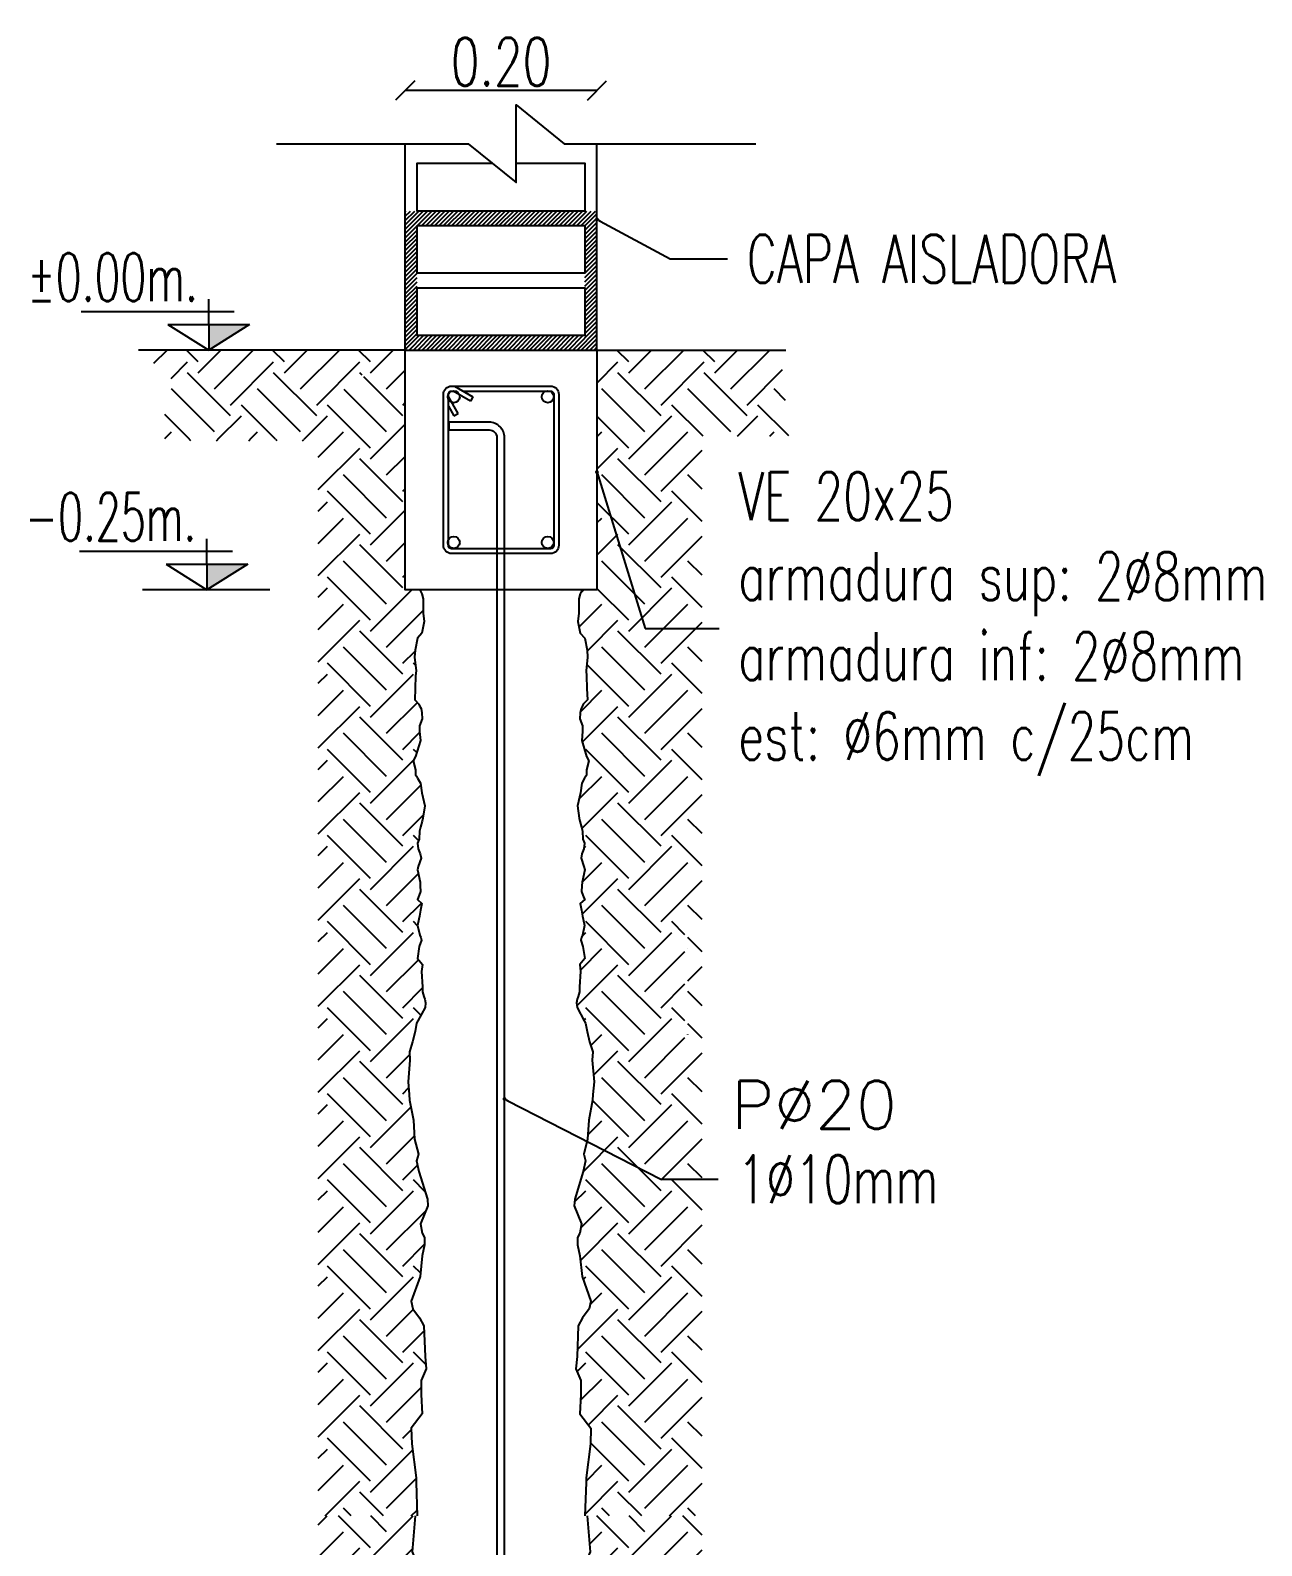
# Model space of a CAD drawing. Header units: millimetres. Extents: x 157 to 449, y 13 to 189.
# Drawn here: x 407.539 to 408.824, y 131.19 to 132.77 of the extents above; entities that cross this region are included whole.
import ezdxf
from ezdxf import colors
from ezdxf.entities.mleader import LeaderData, LeaderLine
from ezdxf.enums import TextEntityAlignment as Align
from ezdxf.math import Vec2, Vec3

# ---------------------------------------------------------------- set-up
doc = ezdxf.new("R2010")
doc.units = ezdxf.units.MM
doc.header["$LTSCALE"] = 0.1
doc.header["$MEASUREMENT"] = 0
doc.header["$PDMODE"] = 3
doc.header["$PDSIZE"] = 0.1
doc.linetypes.add('ACAD_ISO02W100', pattern=[15, 12, -3])
doc.layers.get('DEFPOINTS').update_dxf_attribs({"color": 1})
for name, color, linetype, lineweight in [('00-COTAS', 1, 'Continuous', 9), ('ARM_TEXTOS', 2, 'Continuous', 0), ('referencias', 1, 'Continuous', 5)]:
    doc.layers.add(name, color=color, linetype=linetype, lineweight=lineweight)
for name, color, linetype in [('00-muros-a', 2, 'Continuous'), ('armadura', 10, 'Continuous'), ('FUNDACION', 4, 'Continuous'), ('LADRILLOS', 3, 'Continuous'), ('TRAMAS', 8, 'Continuous')]:
    doc.layers.add(name, color=color, linetype=linetype)
doc.styles.add('$RAUL$-ROTULO', font='romans')
doc.styles.add('COTAS', font='ROMANS.shx', dxfattribs={"width": 0.7})
doc.styles.add('COTAS1', font='romans.shx', dxfattribs={"width": 0.7})
doc.styles.add('romans', font='romans.shx', dxfattribs={"width": 0.9})
doc.dimstyles.new('COTA-20', dxfattribs={"dimscale": 1.75, "dimtxt": 0.015, "dimasz": 0.004, "dimexe": 0.08, "dimexo": 0.1, "dimgap": 0.005, "dimtad": 1, "dimzin": 0, "dimdsep": 46, "dimtxsty": 'COTAS', "dimblk": 'DOT', "dimcen": 0.1, "dimse1": 1, "dimse2": 1, "dimclrd": 256, "dimclre": 256, "dimclrt": 256, "dimadec": 0, "dimazin": 0, "dimtfac": 1, "dimtix": 1, "dimtmove": 2, "dimatfit": 3, "dimldrblk": 'DOT', "dimfxl": 0, "dimtolj": 1, "dimtzin": 0, "dimarcsym": 0})
pattern_1 = [(45, (-1144.21977, -1390.672144), (7e-18, 0.0898025612), [0.0635, -0.0635]), (45, (-1144.236606, -1390.655306), (7e-18, 0.0898025612), [0.0635, -0.0635]), (45, (-1144.253444, -1390.63847), (7e-18, 0.0898025612), [0.0635, -0.0635]), (135, (-1144.253444, -1390.62724), (-0.0898025612, 7e-18), [0.0635, -0.0635]), (135, (-1144.236606, -1390.610405), (-0.0898025612, 7e-18), [0.0635, -0.0635]), (135, (-1144.21977, -1390.593567), (-0.0898025612, 7e-18), [0.0635, -0.0635])]

# ---------------------------------------------------------------- blocks, each defined once
blk = doc.blocks.new('_Dot')
at = {"color": 0, "linetype": 'ByBlock', "lineweight": -2}
blk.add_line((-0.5, 0), (-1, 0), dxfattribs=at)
at = {"color": 0, "linetype": 'ByBlock', "const_width": 0.5}
blk.add_lwpolyline([(-0.25, 0, 1), (0.25, 0, 1)], format="xyb", close=True, dxfattribs=at)
blk = doc.blocks.new('_Oblique')
at = {"color": 0, "linetype": 'ByBlock', "lineweight": -2}
blk.add_line((-0.5, -0.5), (0.5, 0.5), dxfattribs=at)
blk = doc.blocks.new('*D356')
at = {"layer": '00-COTAS', "lineweight": -2, "transparency": 16777216}
blk.add_line((408.1303, 132.7073), (407.9303, 132.7073), dxfattribs=at)
at = {"layer": 'DEFPOINTS', "color": 0, "transparency": 16777216}
for p in [(407.9303, 132.7073), (407.9303, 132.6519), (408.1303, 132.6519)]:
    blk.add_point(p, dxfattribs=at)
at = {"layer": '00-COTAS', "lineweight": -2, "transparency": 16777216, "xscale": 0.02, "yscale": 0.02, "zscale": 0.02, "rotation": 180}
blk.add_blockref('_Oblique', (407.9303, 132.7073), dxfattribs=at)
at = {"layer": '00-COTAS', "lineweight": -2, "transparency": 16777216, "xscale": 0.02, "yscale": 0.02, "zscale": 0.02}
blk.add_blockref('_Oblique', (408.1303, 132.7073), dxfattribs=at)
at = {"layer": '00-COTAS', "transparency": 16777216, "insert": (408.0303, 132.7373), "char_height": 0.05, "attachment_point": 5, "style": 'COTAS'}
blk.add_mtext('\\A1;0.20', dxfattribs=at)

msp = doc.modelspace()

# ---------------------------------------------------------------- hatches: boundary and pattern name
h = msp.add_hatch()
h.set_pattern_fill('ANSI31', color=1, scale=0.001)
h.set_pattern_definition([(45, (-1584.636794, -995.8342347), (-0.0022450640303, 0.0022450640303), [])])
h.paths.add_polyline_path([(408.1303, 132.5817), (407.9303, 132.5817), (407.9303, 132.4367), (408.1303, 132.4367)])
h.paths.add_polyline_path([(408.1178, 132.5667), (408.1178, 132.4517), (407.9428, 132.4517), (407.9428, 132.5667)], flags=16)
at = {"layer": 'FUNDACION'}
h = msp.add_hatch(color=256, dxfattribs=at)
h.dxf.hatch_style = 1
h.paths.add_polyline_path([(407.7254, 132.4633), (407.7254, 132.4367), (407.768, 132.4633)])
h = msp.add_hatch(color=256, dxfattribs=at)
h.dxf.hatch_style = 1
h.paths.add_polyline_path([(407.7234, 132.2133), (407.7234, 132.1867), (407.766, 132.2133)])
at = {"layer": 'TRAMAS', "linetype": 'ACAD_ISO02W100'}
h = msp.add_hatch(dxfattribs=at)
h.set_pattern_fill('EARTH', color=256, scale=0.01, angle=45)
h.set_pattern_definition(pattern_1)
h.paths.add_polyline_path([(407.8467, 132.3833), (407.8893, 132.4099), (407.8893, 132.4129)], flags=16)
h.paths.add_polyline_path([(407.6979, 132.3435), (407.8453, 132.3435), (407.8453, 132.3437), (407.6893, 132.3437)], flags=16)
h.paths.add_polyline_path([(407.9294, 131.5203), (407.9294, 131.6097)], flags=16)
h.paths.add_polyline_path([(407.9436, 132.2367), (407.9435, 132.2364), (407.9436, 132.2367)])
h.paths.add_polyline_path([(407.9456, 132.1867), (407.9303, 132.1867), (407.9303, 132.4367), (407.6522, 132.4367), (407.699, 132.396), (407.6796, 132.3992), (407.6796, 132.3421), (407.8396, 132.3421), (407.8396, 131.2207), (407.9428, 131.2207), (407.9428, 131.2206), (407.9418, 131.2557), (407.9418, 131.2604), (407.9371, 131.2958), (407.9365, 131.3121), (407.9481, 131.3272), (407.947, 131.3475), (407.947, 131.362), (407.9522, 131.3742), (407.9511, 131.387), (407.9499, 131.4189), (407.9452, 131.4274), (407.9383, 131.4367), (407.9365, 131.4448), (407.9458, 131.4704), (407.9481, 131.4919), (407.9505, 131.5035), (407.9505, 131.511), (407.9481, 131.5157), (407.9464, 131.5255), (407.954, 131.5441), (407.9534, 131.5511), (407.9446, 131.5801), (407.9422, 131.5912), (407.9441, 131.5981), (407.94, 131.6138), (407.9389, 131.6336), (407.9349, 131.6545), (407.9345, 131.6603), (407.9333, 131.6736), (407.9351, 131.696), (407.9347, 131.7047), (407.9379, 131.7153), (407.9406, 131.7258), (407.9422, 131.7348), (407.9435, 131.7371), (407.951, 131.7509), (407.9515, 131.7557), (407.9508, 131.7598), (407.9485, 131.7666), (407.9485, 131.7725), (407.9474, 131.7885), (407.9483, 131.7958), (407.9431, 131.8021), (407.945, 131.8145), (407.9472, 131.8212), (407.9465, 131.8241), (407.9454, 131.8263), (407.9432, 131.8365), (407.9445, 131.8432), (407.9452, 131.8461), (407.9463, 131.8524), (407.9478, 131.8594), (407.9431, 131.8637), (407.9438, 131.8653), (407.9463, 131.8718), (407.9457, 131.8821), (407.9431, 131.8945), (407.9438, 131.8982), (407.9469, 131.9069), (407.946, 131.9114), (407.9424, 131.9201), (407.9449, 131.9267), (407.9452, 131.9349), (407.9464, 131.939), (407.9481, 131.9454), (407.9487, 131.9484), (407.9508, 131.9613), (407.9475, 131.9748), (407.9461, 131.985), (407.9431, 131.9903), (407.942, 131.9924), (407.9411, 131.9935), (407.9411, 131.9988), (407.9387, 132.0082), (407.9411, 132.0129), (407.9461, 132.0296), (407.9448, 132.0435), (407.9481, 132.0519), (407.9478, 132.0583), (407.9469, 132.0627), (407.9434, 132.0686), (407.9402, 132.0718), (407.9408, 132.0838), (407.9411, 132.0968), (407.9416, 132.102), (407.9401, 132.1162), (407.9406, 132.1238), (407.943, 132.1361), (407.9477, 132.1413), (407.9501, 132.1536), (407.9491, 132.1621), (407.9491, 132.1773), (407.9477, 132.1825)])
h = msp.add_hatch(dxfattribs=at)
h.set_pattern_fill('EARTH', color=256, scale=0.01, angle=45)
h.set_pattern_definition(pattern_1)
h.paths.add_polyline_path([(408.2221, 131.7116), (408.2251, 131.7116), (408.2251, 131.8383), (408.2221, 131.8383)], flags=16)
h.paths.add_polyline_path([(408.1303, 132.4367), (408.1303, 132.1867), (408.115, 132.1867), (408.1129, 132.1825), (408.1115, 132.1773), (408.1115, 132.1621), (408.1105, 132.1536), (408.1129, 132.1413), (408.1176, 132.1361), (408.12, 132.1238), (408.1205, 132.1162), (408.119, 132.102), (408.1195, 132.0968), (408.1198, 132.0838), (408.1204, 132.0718), (408.116, 132.0674), (408.1154, 132.0657), (408.1137, 132.0627), (408.1128, 132.0583), (408.1125, 132.0519), (408.1154, 132.0446), (408.1154, 132.039), (408.1145, 132.0296), (408.1195, 132.0129), (408.1219, 132.0082), (408.1195, 131.9988), (408.1195, 131.9935), (408.1187, 131.9924), (408.1175, 131.9903), (408.1145, 131.985), (408.1131, 131.9748), (408.1099, 131.9613), (408.1119, 131.9484), (408.1125, 131.9454), (408.1143, 131.939), (408.1154, 131.9349), (408.1157, 131.9267), (408.1174, 131.9223), (408.1166, 131.9163), (408.1146, 131.9114), (408.1137, 131.9069), (408.1178, 131.8955), (408.1148, 131.8818), (408.1146, 131.878), (408.1143, 131.8718), (408.1168, 131.8653), (408.1176, 131.8637), (408.1128, 131.8594), (408.1143, 131.8524), (408.1154, 131.8461), (408.1161, 131.8432), (408.1174, 131.8365), (408.1152, 131.8263), (408.1141, 131.8241), (408.1134, 131.8212), (408.117, 131.8101), (408.1162, 131.8106), (408.1176, 131.8021), (408.1123, 131.7958), (408.1132, 131.7885), (408.1121, 131.7725), (408.1121, 131.7673), (408.1096, 131.7587), (408.1091, 131.7557), (408.1096, 131.7509), (408.1171, 131.7371), (408.1184, 131.7348), (408.12, 131.7258), (408.1227, 131.7153), (408.1259, 131.7047), (408.1255, 131.696), (408.1273, 131.6736), (408.1261, 131.6603), (408.1257, 131.6545), (408.1217, 131.6336), (408.1206, 131.6138), (408.1165, 131.5981), (408.1184, 131.5912), (408.116, 131.5801), (408.1072, 131.5511), (408.1067, 131.5441), (408.1142, 131.5255), (408.1125, 131.5157), (408.1101, 131.511), (408.1101, 131.5035), (408.1125, 131.4919), (408.1148, 131.4704), (408.1241, 131.4448), (408.1223, 131.4367), (408.1154, 131.4274), (408.1107, 131.4189), (408.1096, 131.387), (408.1084, 131.3742), (408.1136, 131.362), (408.1136, 131.3475), (408.1125, 131.3272), (408.1241, 131.3121), (408.1235, 131.2958), (408.1189, 131.2604), (408.1189, 131.2557), (408.1178, 131.2206), (408.1178, 131.2207), (408.24, 131.2207), (408.24, 132.3468), (408.3305, 132.3468), (408.3221, 132.4367)])
h = msp.add_hatch(dxfattribs=at)
h.set_pattern_fill('EARTH', color=256, scale=0.01, angle=45)
h.set_pattern_definition([(45, (-1144.21977, -1390.472144), (7e-18, 0.0898025612), [0.0635, -0.0635]), (45, (-1144.236606, -1390.455306), (7e-18, 0.0898025612), [0.0635, -0.0635]), (45, (-1144.253444, -1390.43847), (7e-18, 0.0898025612), [0.0635, -0.0635]), (135, (-1144.253444, -1390.42724), (-0.0898025612, 7e-18), [0.0635, -0.0635]), (135, (-1144.236606, -1390.410405), (-0.0898025612, 7e-18), [0.0635, -0.0635]), (135, (-1144.21977, -1390.393567), (-0.0898025612, 7e-18), [0.0635, -0.0635])])
h.paths.add_polyline_path([(407.8893, 130.9633), (407.8467, 130.9367), (407.8896, 130.9633)], flags=16)
h.paths.add_polyline_path([(407.8462, 130.978), (407.8453, 130.978), (407.8453, 131.0361), (407.8462, 131.0361)], flags=16)
h.paths.add_polyline_path([(407.9406, 131.2207), (407.8396, 131.2207), (407.8396, 130.891), (407.9573, 130.8072), (408.0585, 130.8134), (408.1885, 130.9109), (408.24, 130.9791), (408.24, 131.2207), (408.12, 131.2207), (408.1232, 131.1831), (408.116, 131.1665), (408.1149, 131.1562), (408.1118, 131.1117), (408.1129, 131.1086), (408.117, 131.0952), (408.118, 131.0776), (408.1224, 131.0495), (408.1163, 131.0332), (408.1112, 131.021), (408.1096, 131.0042), (408.1035, 130.9864), (408.1005, 130.9808), (408.0923, 130.9702), (408.0756, 130.9585), (408.0633, 130.9534), (408.0415, 130.9391), (408.0303, 130.9381), (408.0192, 130.9391), (407.9973, 130.9534), (407.9851, 130.9585), (407.9683, 130.9702), (407.9601, 130.9808), (407.9571, 130.9864), (407.951, 131.0042), (407.9494, 131.021), (407.9443, 131.0332), (407.9382, 131.0495), (407.9426, 131.0776), (407.9436, 131.0952), (407.9488, 131.1119), (407.9457, 131.1562), (407.9446, 131.1665), (407.9374, 131.1831)])

# ---------------------------------------------------------------- linework, layer by layer
msp.add_lwpolyline([(407.796, 132.6519), (407.996, 132.6519), (408.046, 132.6114), (408.046, 132.6924), (408.096, 132.6519), (408.296, 132.6519)])
at = {"layer": '00-muros-a'}
for p, q in [((407.9303, 132.4367), (407.9303, 132.6519)), ((408.1303, 132.4367), (408.1303, 132.6519)), ((407.9303, 132.4367), (407.6522, 132.4367)), ((408.1303, 132.4367), (408.3272, 132.4367))]:
    msp.add_line(p, q, dxfattribs=at)
msp.add_lwpolyline([(407.9303, 132.4367), (408.1303, 132.4367), (408.1303, 132.1867), (407.9303, 132.1867)], close=True, dxfattribs=at)
for points in [[(407.9456, 132.1867), (407.9477, 132.1825), (407.9491, 132.1773), (407.9491, 132.1621), (407.9501, 132.1536), (407.9477, 132.1413), (407.943, 132.1361), (407.9406, 132.1238), (407.9401, 132.1162), (407.9416, 132.102), (407.9411, 132.0968), (407.9408, 132.0838), (407.9402, 132.0718), (407.9446, 132.0674), (407.9452, 132.0657), (407.9469, 132.0627), (407.9478, 132.0583), (407.9481, 132.0519), (407.9452, 132.0446), (407.9452, 132.039), (407.9461, 132.0296), (407.9411, 132.0129), (407.9387, 132.0082), (407.9411, 131.9988), (407.9411, 131.9935), (407.942, 131.9924), (407.9431, 131.9903), (407.9461, 131.985), (407.9475, 131.9748), (407.9508, 131.9613), (407.9487, 131.9484), (407.9481, 131.9454), (407.9464, 131.939), (407.9452, 131.9349), (407.9449, 131.9267), (407.9432, 131.9223), (407.944, 131.9163), (407.946, 131.9114), (407.9469, 131.9069), (407.9438, 131.8982), (407.9431, 131.8945), (407.9458, 131.8818), (407.946, 131.878), (407.9463, 131.8718), (407.9438, 131.8653), (407.9431, 131.8637), (407.9478, 131.8594), (407.9463, 131.8524), (407.9452, 131.8461), (407.9445, 131.8432), (407.9432, 131.8365), (407.9454, 131.8263), (407.9465, 131.8241), (407.9472, 131.8212), (407.945, 131.8145), (407.9431, 131.8021), (407.9483, 131.7958), (407.9474, 131.7885), (407.9485, 131.7725), (407.9485, 131.7673), (407.9499, 131.7625), (407.9508, 131.7598), (407.9515, 131.7557), (407.951, 131.7509), (407.9435, 131.7371), (407.9422, 131.7348), (407.9406, 131.7258), (407.9379, 131.7153), (407.9347, 131.7047), (407.9351, 131.696), (407.9333, 131.6736), (407.9345, 131.6603), (407.9349, 131.6545), (407.9389, 131.6336), (407.94, 131.6138), (407.9441, 131.5981), (407.9422, 131.5912), (407.9446, 131.5801), (407.9534, 131.5511), (407.954, 131.5441), (407.9464, 131.5255), (407.9481, 131.5157), (407.9505, 131.511), (407.9505, 131.5035), (407.9481, 131.4919), (407.9458, 131.4704), (407.9365, 131.4448), (407.9383, 131.4367), (407.9452, 131.4274), (407.9499, 131.4189), (407.9511, 131.387), (407.9522, 131.3742), (407.947, 131.362), (407.947, 131.3475), (407.9481, 131.3272), (407.9365, 131.3121), (407.9371, 131.2958), (407.9418, 131.2604), (407.9418, 131.2557), (407.9428, 131.2207)], [(408.115, 132.1867), (408.1129, 132.1825), (408.1115, 132.1773), (408.1115, 132.1621), (408.1105, 132.1536), (408.1129, 132.1413), (408.1176, 132.1361), (408.12, 132.1238), (408.1205, 132.1162), (408.119, 132.102), (408.1195, 132.0968), (408.1198, 132.0838), (408.1204, 132.0718), (408.116, 132.0674), (408.1154, 132.0657), (408.1137, 132.0627), (408.1128, 132.0583), (408.1125, 132.0519), (408.1154, 132.0446), (408.1154, 132.039), (408.1145, 132.0296), (408.1195, 132.0129), (408.1219, 132.0082), (408.1195, 131.9988), (408.1195, 131.9935), (408.1187, 131.9924), (408.1175, 131.9903), (408.1145, 131.985), (408.1131, 131.9748), (408.1099, 131.9613), (408.1119, 131.9484), (408.1125, 131.9454), (408.1143, 131.939), (408.1154, 131.9349), (408.1157, 131.9267), (408.1174, 131.9223), (408.1166, 131.9163), (408.1146, 131.9114), (408.1137, 131.9069), (408.1168, 131.8982), (408.1176, 131.8945), (408.1148, 131.8818), (408.1146, 131.878), (408.1143, 131.8718), (408.1168, 131.8653), (408.1176, 131.8637), (408.1128, 131.8594), (408.1143, 131.8524), (408.1154, 131.8461), (408.1161, 131.8432), (408.1174, 131.8365), (408.1152, 131.8263), (408.1141, 131.8241), (408.1134, 131.8212), (408.1156, 131.8145), (408.1176, 131.8021), (408.1123, 131.7958), (408.1132, 131.7885), (408.1121, 131.7725), (408.1121, 131.7673), (408.1107, 131.7625), (408.1098, 131.7598), (408.1091, 131.7557), (408.1096, 131.7509), (408.1171, 131.7371), (408.1184, 131.7348), (408.12, 131.7258), (408.1227, 131.7153), (408.1259, 131.7047), (408.1255, 131.696), (408.1273, 131.6736), (408.1261, 131.6603), (408.1257, 131.6545), (408.1217, 131.6336), (408.1206, 131.6138), (408.1165, 131.5981), (408.1184, 131.5912), (408.116, 131.5801), (408.1072, 131.5511), (408.1067, 131.5441), (408.1142, 131.5255), (408.1125, 131.5157), (408.1101, 131.511), (408.1101, 131.5035), (408.1125, 131.4919), (408.1148, 131.4704), (408.1241, 131.4448), (408.1223, 131.4367), (408.1154, 131.4274), (408.1107, 131.4189), (408.1096, 131.387), (408.1084, 131.3742), (408.1136, 131.362), (408.1136, 131.3475), (408.1125, 131.3272), (408.1241, 131.3121), (408.1235, 131.2958), (408.1189, 131.2604), (408.1189, 131.2557), (408.1178, 131.2207)], [(407.9406, 131.2207), (407.9374, 131.1831), (407.9446, 131.1665), (407.9457, 131.1562), (407.9488, 131.1117), (407.9478, 131.1086), (407.9436, 131.0952), (407.9426, 131.0776), (407.9382, 131.0495), (407.9443, 131.0332), (407.9494, 131.021), (407.951, 131.0042), (407.9571, 130.9864), (407.9601, 130.9808), (407.9683, 130.9702), (407.9851, 130.9585), (407.9973, 130.9534), (408.0192, 130.9391), (408.0303, 130.9381)], [(408.12, 131.2207), (408.1232, 131.1831), (408.116, 131.1665), (408.1149, 131.1562), (408.1118, 131.1117), (408.1129, 131.1086), (408.117, 131.0952), (408.118, 131.0776), (408.1224, 131.0495), (408.1163, 131.0332), (408.1112, 131.021), (408.1096, 131.0042), (408.1035, 130.9864), (408.1005, 130.9808), (408.0923, 130.9702), (408.0756, 130.9585), (408.0633, 130.9534), (408.0415, 130.9391), (408.0303, 130.9381)]]:
    msp.add_lwpolyline(points, dxfattribs=at)
at = {"layer": 'armadura'}
for p, q in [((407.9819, 132.3991, 0.3051), (408.001, 132.388, 0.3051)), ((407.9855, 132.3706, 0.3051), (407.9753, 132.3883, 0.3051)), ((407.9985, 132.3835, 0.3051), (407.9805, 132.3939, 0.3051)), ((408.001, 132.388, 0.3051), (407.9985, 132.3835, 0.3051)), ((407.9753, 132.378, 0.3051), (407.981, 132.368, 0.3051)), ((407.981, 132.368, 0.3051), (407.9855, 132.3706, 0.3051))]:
    msp.add_line(p, q, dxfattribs=at)
for points in [[(407.9701, 132.2816), (407.9701, 132.3905, -0.414214), (407.9787, 132.3991), (408.0819, 132.3991, -0.414214), (408.0905, 132.3905), (408.0905, 132.2816)], [(407.9753, 132.2816), (407.9753, 132.3905, -0.414214), (407.9787, 132.3939), (407.9805, 132.3939)], [(407.9908, 132.3939), (408.0819, 132.3939, -0.414214), (408.0853, 132.3905), (408.0853, 132.2816)], [(408.0339, 131.2207), (408.0339, 132.3454, 0.414214), (408.0179, 132.3614), (407.9759, 132.3614), (407.9759, 132.3534), (408.0179, 132.3534, -0.414214), (408.0259, 132.3454), (408.0259, 131.2207)], [(408.0905, 132.2816), (408.0905, 132.233, -0.414214), (408.0819, 132.2244), (407.9787, 132.2244, -0.414214), (407.9701, 132.233), (407.9701, 132.2816)], [(408.0853, 132.2816), (408.0853, 132.233, -0.414214), (408.0819, 132.2295), (407.9787, 132.2295, -0.414214), (407.9753, 132.233), (407.9753, 132.2816)]]:
    msp.add_lwpolyline(points, format="xyb", dxfattribs=at)
msp.add_lwpolyline([(408.0259, 131.2207), (408.0259, 131.0651), (408.0339, 131.0651), (408.0339, 131.2207)], dxfattribs=at)
for centre in [(407.9809, 132.3879), (408.079, 132.3879), (407.9809, 132.2361), (408.079, 132.2361)]:
    msp.add_circle(centre, 0.00623, dxfattribs=at)
at = {"layer": 'FUNDACION'}
for p, q in [((407.7254, 132.4633), (407.7254, 132.4899)), ((407.752, 132.4766), (407.5924, 132.4766)), ((407.6828, 132.4633), (407.768, 132.4633)), ((407.6828, 132.4633), (407.7254, 132.4367)), ((407.768, 132.4633), (407.7254, 132.4367)), ((407.7254, 132.4633), (407.7254, 132.4367)), ((407.7234, 132.2133), (407.7234, 132.2399)), ((407.75, 132.2266), (407.5904, 132.2266)), ((407.6808, 132.2133), (407.766, 132.2133)), ((407.6808, 132.2133), (407.7234, 132.1867)), ((407.766, 132.2133), (407.7234, 132.1867)), ((407.7234, 132.2133), (407.7234, 132.1867)), ((407.7892, 132.1867), (407.6562, 132.1867))]:
    msp.add_line(p, q, dxfattribs=at)
at = {"layer": 'FUNDACION', "color": 1}
msp.add_line((407.7912, 132.4367), (407.6582, 132.4367), dxfattribs=at)
at = {"layer": 'LADRILLOS'}
msp.add_lwpolyline([(408.046, 132.6317), (408.1178, 132.6317), (408.1178, 132.5817), (407.9428, 132.5817), (407.9428, 132.6317), (408.0209, 132.6317)], dxfattribs=at)
for points in [[(407.9428, 132.5667), (408.1178, 132.5667), (408.1178, 132.5167), (407.9428, 132.5167)], [(407.9428, 132.5017), (408.1178, 132.5017), (408.1178, 132.4517), (407.9428, 132.4517)]]:
    msp.add_lwpolyline(points, close=True, dxfattribs=at)

# ---------------------------------------------------------------- texts
at = {"layer": 'ARM_TEXTOS', "style": 'romans', "width": 0.567231}
for s, p, p2 in [('%%P0.00m.', (407.536, 132.4877), (407.7143, 132.4877)), ('-0.25m.', (407.534, 132.2377), (407.7123, 132.2377))]:
    msp.add_text(s, height=0.05, dxfattribs=at).set_placement(p, p2, align=Align.FIT)
at = {"layer": 'referencias', "style": '$RAUL$-ROTULO', "width": 0.944205}
msp.add_text('P%%C20', height=0.05, dxfattribs=at).set_placement((408.2703, 131.6245, 15.2331), (408.4434, 131.6245, 15.2331), align=Align.FIT)

# ---------------------------------------------------------------- dimensions: what is measured, and where the dimension line sits
at = {"layer": '00-COTAS'}
dim = msp.add_linear_dim(base=(407.9303, 132.7073), p1=(408.1303, 132.6519), p2=(407.9303, 132.6519), angle=180, dimstyle='COTA-20', override={"dimscale": 1, "dimtxt": 0.05, "dimasz": 0.02, "dimblk1": 'Oblique', "dimblk2": 'Oblique', "dimsah": 1}, dxfattribs=at)
dim.commit()
dim.dimension.update_dxf_attribs({"geometry": '*D356', "text_midpoint": (408.0303, 132.7373)})

# ---------------------------------------------------------------- leaders
at = {"layer": 'referencias'}
ml = msp.add_multileader_mtext('Standard', dxfattribs=at)
ml.set_content('{\\C256;CAPA AISLADORA}', color=1, style='COTAS1')
ml.set_leader_properties(color=256)
ml.set_arrow_properties(name='DOT')
ml.build(insert=Vec2(0, 0))
ml.multileader.update_dxf_attribs({"text_left_attachment_type": 2, "text_right_attachment_type": 6, "dogleg_length": 0.04, "arrow_head_size": 0.004})
ctx = ml.context
ctx.base_point, ctx.char_height, ctx.arrow_head_size, ctx.landing_gap_size, ctx.plane_origin = Vec3(408.2666, 132.5319), 0.05, 0.004, 0.02, Vec3(408.1313, 132.4814)
ctx.left_attachment, ctx.right_attachment = 2, 6
notes = []
notes.append((ctx, [(0, (1, 1, 0), (408.2066, 132.5319), (1, 0), 0.06, [(0, [(408.1303, 132.573)], 0, [])])]))
ctx.mtext.insert, ctx.mtext.flow_direction = Vec3(408.2866, 132.5569), 5
ml = msp.add_multileader_mtext('Standard', dxfattribs=at)
ml.set_content('{\\C256;VE 20x25\\Parmadura sup: 2%%C8mm\\Parmadura inf: 2%%C8mm\\Pest: %%C6mm c/25cm}', color=1, style='COTAS1')
ml.set_leader_properties(color=256)
ml.set_arrow_properties(name='DOT')
ml.build(insert=Vec2(0, 0))
ml.multileader.update_dxf_attribs({"text_left_attachment_type": 2, "text_right_attachment_type": 6, "dogleg_length": 0.06, "arrow_head_size": 0.004})
ctx = ml.context
ctx.base_point, ctx.char_height, ctx.arrow_head_size, ctx.landing_gap_size, ctx.plane_origin = Vec3(408.2577, 132.1461), 0.05, 0.004, 0.02, Vec3(408.1313, 132.2184)
ctx.left_attachment, ctx.right_attachment = 2, 6
notes.append((ctx, [(0, (1, 1, 0), (408.1806, 132.1461), (1, 0), 0.0771, [(0, [(408.1303, 132.3094)], 0, [])])]))
ctx.mtext.insert, ctx.mtext.flow_direction = Vec3(408.2777, 132.3092), 5
ml = msp.add_multileader_mtext('Standard', dxfattribs=at)
ml.set_content('{\\C256;1%%C10mm}', color=1, style='COTAS1')
ml.set_leader_properties(color=256)
ml.set_arrow_properties(name='DOT')
ml.build(insert=Vec2(0, 0))
ml.multileader.update_dxf_attribs({"text_left_attachment_type": 2, "text_right_attachment_type": 6, "dogleg_length": 0.06, "arrow_head_size": 0.004})
ctx = ml.context
ctx.base_point, ctx.char_height, ctx.arrow_head_size, ctx.landing_gap_size, ctx.plane_origin = Vec3(408.2568, 131.5718), 0.05, 0.004, 0.02, Vec3(408.071, 132.0581)
ctx.left_attachment, ctx.right_attachment = 2, 6
notes.append((ctx, [(0, (1, 1, 0), (408.1968, 131.5718), (1, 0), 0.06, [(0, [(408.0339, 131.6556)], 0, [])])]))
ctx.mtext.insert, ctx.mtext.flow_direction = Vec3(408.2768, 131.5968), 5
for ctx, leaders in notes:
    for number, flags, end, landing, length, lines in leaders:
        leader = LeaderData()
        leader.index, (leader.has_last_leader_line, leader.has_dogleg_vector, leader.attachment_direction) = number, flags
        leader.last_leader_point, leader.dogleg_vector, leader.dogleg_length = Vec3(end), Vec3(landing), length
        for number, points, colour, breaks in lines:
            line = LeaderLine()
            line.index, line.vertices, line.color, line.breaks = number, Vec3.list(points), colors.encode_raw_color(colour), breaks
            leader.lines.append(line)
        ctx.leaders.append(leader)

doc.saveas('drawing.dxf')
